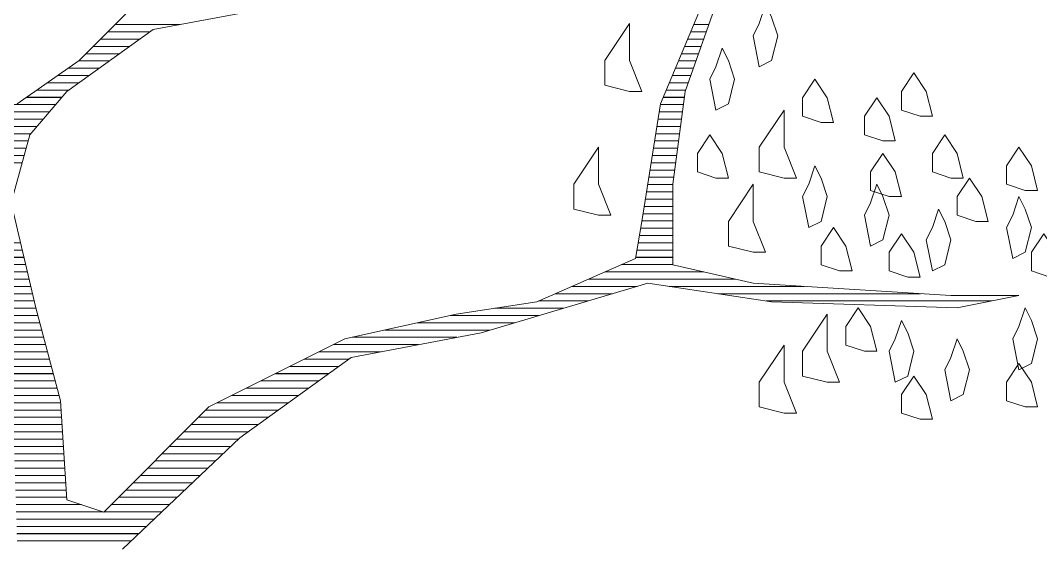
# Model space of a CAD drawing. Header units: centimetres. Extents: x 867 to 19881, y 2761 to 6151.
# Drawn here: x 2443.27 to 2470.37, y 4825 to 4838.92 of the extents above; entities that cross this region are included whole.
import ezdxf

# ---------------------------------------------------------------- set-up
doc = ezdxf.new("R2010")
doc.units = ezdxf.units.CM
doc.layers.add('PLAN TEFRİŞLER', color=7, linetype='Continuous', lineweight=0)

# ---------------------------------------------------------------- blocks, each defined once
blk = doc.blocks.new('*X64-flat-121')
at = {"color": 0}
for p, q in [((2900.23, 2812.6), (2909.71, 2812.6)), ((2901.85, 2814.23), (2916.43, 2814.23)), ((3030.62, 2812.6), (3034.08, 2812.6)), ((3031.31, 2814.23), (3034.66, 2814.23)), ((2898.6, 2810.97), (2907.43, 2810.97)), ((3029.94, 2810.97), (3033.51, 2810.97)), ((2895.35, 2807.72), (2902.88, 2807.72)), ((2896.97, 2809.35), (2905.16, 2809.35)), ((3028.57, 2807.72), (3032.36, 2807.72)), ((3029.25, 2809.35), (3032.94, 2809.35)), ((2893.68, 2806.09), (2900.6, 2806.09)), ((3027.88, 2806.09), (3031.79, 2806.09)), ((2891.36, 2804.47), (2898.32, 2804.47)), ((3027.2, 2804.47), (3031.21, 2804.47)), ((2886.71, 2801.21), (2893.77, 2801.21)), ((2889.03, 2802.84), (2896.05, 2802.84)), ((3025.83, 2801.21), (3030.06, 2801.21)), ((3026.51, 2802.84), (3030.64, 2802.84)), ((2884.39, 2799.59), (2891.49, 2799.59)), ((3025.14, 2799.59), (3029.49, 2799.59)), ((2862.04, 2796.33), (2888.53, 2796.33)), ((2882.06, 2797.96), (2889.92, 2797.96)), ((3023.82, 2796.33), (3028.99, 2796.33)), ((3024.46, 2797.96), (3029.2, 2797.96)), ((2862.52, 2794.71), (2887.13, 2794.71)), ((3023.56, 2794.71), (3028.77, 2794.71)), ((2862.99, 2793.08), (2885.74, 2793.08)), ((3023.3, 2793.08), (3028.55, 2793.08)), ((2863.47, 2791.45), (2884.35, 2791.45)), ((2863.94, 2789.83), (2882.95, 2789.83)), ((3022.79, 2789.83), (3028.12, 2789.83)), ((3023.05, 2791.45), (3028.34, 2791.45)), ((2864.42, 2788.2), (2882.36, 2788.2)), ((3022.53, 2788.2), (3027.9, 2788.2)), ((2864.9, 2786.57), (2881.92, 2786.57)), ((2865.37, 2784.95), (2881.48, 2784.95)), ((3022.02, 2784.95), (3027.47, 2784.95)), ((3022.28, 2786.57), (3027.68, 2786.57)), ((2865.85, 2783.32), (2881.03, 2783.32)), ((3021.76, 2783.32), (3027.25, 2783.32)), ((3021.51, 2781.69), (3027.03, 2781.69)), ((3020.99, 2778.44), (3026.61, 2778.44)), ((3021.25, 2780.07), (3026.82, 2780.07)), ((3020.74, 2776.81), (3026.61, 2776.81)), ((3020.22, 2773.56), (3026.61, 2773.56)), ((3020.48, 2775.19), (3026.61, 2775.19)), ((3019.96, 2771.93), (3026.61, 2771.93)), ((3019.71, 2770.31), (3026.61, 2770.31)), ((3019.17, 2767.05), (3026.61, 2767.05)), ((3019.44, 2768.68), (3026.61, 2768.68)), ((2871.09, 2765.43), (2880.69, 2765.43)), ((3018.9, 2765.43), (3026.61, 2765.43)), ((2871.56, 2763.8), (2881.08, 2763.8)), ((2872.04, 2762.17), (2881.46, 2762.17)), ((3018.35, 2762.17), (3026.61, 2762.17)), ((3018.62, 2763.8), (3026.61, 2763.8)), ((2872.51, 2760.55), (2881.84, 2760.55)), ((3015.18, 2760.55), (3026.61, 2760.55)), ((2872.99, 2758.92), (2882.23, 2758.92)), ((3011.46, 2758.92), (3033.59, 2758.92)), ((2873.47, 2757.29), (2882.61, 2757.29)), ((2873.94, 2755.67), (2882.99, 2755.67)), ((3004.03, 2755.67), (3018.66, 2755.67)), ((3007.75, 2757.29), (3040.64, 2757.29)), ((3025.84, 2755.67), (3056.03, 2755.67)), ((2874.42, 2754.04), (2883.37, 2754.04)), ((3000.31, 2754.04), (3013.17, 2754.04)), ((3036.69, 2754.04), (3082.06, 2754.04)), ((2874.89, 2752.41), (2883.76, 2752.41)), ((2875.37, 2750.79), (2884.14, 2750.79)), ((2986.79, 2750.79), (3002.19, 2750.79)), ((2996.59, 2752.41), (3007.68, 2752.41)), ((3047.53, 2752.41), (3098.07, 2752.41)), ((2875.85, 2749.16), (2884.57, 2749.16)), ((2976.82, 2749.16), (2996.7, 2749.16)), ((2876.32, 2747.53), (2885.01, 2747.53)), ((2876.8, 2745.91), (2885.44, 2745.91)), ((2962.18, 2745.91), (2985.72, 2745.91)), ((2969.5, 2747.53), (2991.21, 2747.53)), ((2877.27, 2744.28), (2885.88, 2744.28)), ((2954.86, 2744.28), (2978.29, 2744.28)), ((2877.75, 2742.65), (2886.31, 2742.65)), ((2950.74, 2742.65), (2969.75, 2742.65)), ((2878.23, 2741.03), (2886.74, 2741.03)), ((2878.6, 2739.4), (2887.18, 2739.4)), ((2944.23, 2739.4), (2954.15, 2739.4)), ((2947.48, 2741.03), (2961.21, 2741.03)), ((2878.66, 2737.77), (2887.61, 2737.77)), ((2940.98, 2737.77), (2951.9, 2737.77)), ((2878.71, 2736.15), (2888.05, 2736.15)), ((2878.77, 2734.52), (2888.48, 2734.52)), ((2934.47, 2734.52), (2947.39, 2734.52)), ((2937.72, 2736.15), (2949.64, 2736.15)), ((2878.82, 2732.89), (2888.91, 2732.89)), ((2931.22, 2732.89), (2945.14, 2732.89)), ((2878.88, 2731.27), (2889.35, 2731.27)), ((2927.96, 2731.27), (2942.89, 2731.27)), ((2878.93, 2729.64), (2889.69, 2729.64)), ((2878.98, 2728.01), (2889.79, 2728.01)), ((2922.16, 2728.01), (2938.38, 2728.01)), ((2924.71, 2729.64), (2940.63, 2729.64)), ((2879.04, 2726.39), (2889.89, 2726.39)), ((2920.53, 2726.39), (2936.13, 2726.39)), ((2879.09, 2724.76), (2889.99, 2724.76)), ((2879.15, 2723.13), (2890.09, 2723.13)), ((2917.28, 2723.13), (2931.62, 2723.13)), ((2918.9, 2724.76), (2933.88, 2724.76)), ((2879.2, 2721.5), (2890.2, 2721.5)), ((2915.65, 2721.5), (2929.47, 2721.5)), ((2879.25, 2719.88), (2890.3, 2719.88)), ((2914.02, 2719.88), (2927.75, 2719.88)), ((2879.31, 2718.25), (2890.4, 2718.25)), ((2879.36, 2716.62), (2890.5, 2716.62)), ((2910.77, 2716.62), (2924.32, 2716.62)), ((2912.4, 2718.25), (2926.03, 2718.25)), ((2879.42, 2715), (2890.6, 2715)), ((2909.14, 2715), (2922.6, 2715)), ((2879.47, 2713.37), (2890.7, 2713.37)), ((2879.53, 2711.74), (2890.81, 2711.74)), ((2905.89, 2711.74), (2919.17, 2711.74)), ((2907.52, 2713.37), (2920.88, 2713.37)), ((2879.58, 2710.12), (2890.91, 2710.12)), ((2904.26, 2710.12), (2917.45, 2710.12)), ((2879.63, 2708.49), (2891.01, 2708.49)), ((2902.64, 2708.49), (2915.73, 2708.49)), ((2879.69, 2706.86), (2894.34, 2706.86)), ((2879.74, 2705.24), (2899.22, 2705.24)), ((2899.38, 2705.24), (2912.3, 2705.24)), ((2901.01, 2706.86), (2914.01, 2706.86)), ((2879.8, 2703.61), (2910.58, 2703.61)), ((2879.85, 2701.98), (2908.86, 2701.98)), ((2879.91, 2700.36), (2907.15, 2700.36)), ((2879.96, 2698.73), (2905.43, 2698.73))]:
    blk.add_line(p, q, dxfattribs=at)
blk = doc.blocks.new('*X20')
at = {"color": 0}
for p, q in [((17.8287, 17.29), (17.887, 17.29)), ((17.8387, 17.3), (17.9283, 17.3)), ((18.6303, 17.29), (18.6515, 17.29)), ((18.6345, 17.3), (18.6551, 17.3)), ((17.8187, 17.28), (17.873, 17.28)), ((18.626, 17.28), (18.648, 17.28)), ((17.7987, 17.26), (17.845, 17.26)), ((17.8087, 17.27), (17.859, 17.27)), ((18.6176, 17.26), (18.6409, 17.26)), ((18.6218, 17.27), (18.6445, 17.27)), ((17.7884, 17.25), (17.831, 17.25)), ((18.6134, 17.25), (18.6374, 17.25)), ((17.7741, 17.24), (17.817, 17.24)), ((18.6092, 17.24), (18.6339, 17.24)), ((17.7456, 17.22), (17.789, 17.22)), ((17.7599, 17.23), (17.803, 17.23)), ((18.6008, 17.22), (18.6268, 17.22)), ((18.605, 17.23), (18.6303, 17.23)), ((17.7313, 17.21), (17.775, 17.21)), ((18.5966, 17.21), (18.6233, 17.21)), ((17.5939, 17.19), (17.7568, 17.19)), ((17.717, 17.2), (17.7653, 17.2)), ((18.5884, 17.19), (18.6202, 17.19)), ((18.5924, 17.2), (18.6215, 17.2)), ((17.5968, 17.18), (17.7482, 17.18)), ((18.5868, 17.18), (18.6189, 17.18)), ((17.5998, 17.17), (17.7396, 17.17)), ((18.5853, 17.17), (18.6175, 17.17)), ((17.6027, 17.16), (17.731, 17.16)), ((17.6056, 17.15), (17.7225, 17.15)), ((18.5821, 17.15), (18.6149, 17.15)), ((18.5837, 17.16), (18.6162, 17.16)), ((17.6085, 17.14), (17.7189, 17.14)), ((18.5805, 17.14), (18.6135, 17.14)), ((17.6115, 17.13), (17.7161, 17.13)), ((17.6144, 17.12), (17.7134, 17.12)), ((18.5774, 17.12), (18.6109, 17.12)), ((18.5789, 17.13), (18.6122, 17.13)), ((17.6173, 17.11), (17.7107, 17.11)), ((18.5758, 17.11), (18.6095, 17.11)), ((18.5742, 17.1), (18.6082, 17.1)), ((18.571, 17.08), (18.6056, 17.08)), ((18.5726, 17.09), (18.6069, 17.09)), ((18.5695, 17.07), (18.6056, 17.07)), ((18.5663, 17.05), (18.6056, 17.05)), ((18.5679, 17.06), (18.6056, 17.06)), ((18.5647, 17.04), (18.6056, 17.04)), ((18.5632, 17.03), (18.6056, 17.03)), ((18.5598, 17.01), (18.6056, 17.01)), ((18.5615, 17.02), (18.6056, 17.02)), ((17.6495, 17), (17.7086, 17)), ((18.5582, 17), (18.6056, 17)), ((17.6524, 16.99), (17.7109, 16.99)), ((17.6554, 16.98), (17.7133, 16.98)), ((18.5548, 16.98), (18.6056, 16.98)), ((18.5565, 16.99), (18.6056, 16.99)), ((17.6583, 16.97), (17.7156, 16.97)), ((18.5353, 16.97), (18.6056, 16.97)), ((17.6612, 16.96), (17.718, 16.96)), ((18.5125, 16.96), (18.6485, 16.96)), ((17.6642, 16.95), (17.7204, 16.95)), ((17.6671, 16.94), (17.7227, 16.94)), ((18.4668, 16.94), (18.5567, 16.94)), ((18.4896, 16.95), (18.6918, 16.95)), ((18.6009, 16.94), (18.7864, 16.94)), ((17.67, 16.93), (17.7251, 16.93)), ((18.4439, 16.93), (18.523, 16.93)), ((18.6675, 16.93), (18.9464, 16.93)), ((17.6729, 16.92), (17.7274, 16.92)), ((17.6759, 16.91), (17.7298, 16.91)), ((18.3608, 16.91), (18.4555, 16.91)), ((18.4211, 16.92), (18.4892, 16.92)), ((18.7342, 16.92), (19.0449, 16.92)), ((17.6788, 16.9), (17.7324, 16.9)), ((18.2995, 16.9), (18.4217, 16.9)), ((17.6817, 16.89), (17.7351, 16.89)), ((17.6846, 16.88), (17.7378, 16.88)), ((18.2095, 16.88), (18.3542, 16.88)), ((18.2545, 16.89), (18.388, 16.89)), ((17.6876, 16.87), (17.7404, 16.87)), ((18.1645, 16.87), (18.3086, 16.87)), ((17.6905, 16.86), (17.7431, 16.86)), ((18.1392, 16.86), (18.2561, 16.86)), ((17.6934, 16.85), (17.7458, 16.85)), ((17.6957, 16.84), (17.7484, 16.84)), ((18.0992, 16.84), (18.1601, 16.84)), ((18.1192, 16.85), (18.2036, 16.85)), ((17.6961, 16.83), (17.7511, 16.83)), ((18.0792, 16.83), (18.1463, 16.83)), ((17.6964, 16.82), (17.7538, 16.82)), ((17.6967, 16.81), (17.7564, 16.81)), ((18.0392, 16.81), (18.1186, 16.81)), ((18.0592, 16.82), (18.1324, 16.82)), ((17.6971, 16.8), (17.7591, 16.8)), ((18.0192, 16.8), (18.1047, 16.8)), ((17.6974, 16.79), (17.7618, 16.79)), ((17.9992, 16.79), (18.0909, 16.79)), ((17.6977, 16.78), (17.7639, 16.78)), ((17.6981, 16.77), (17.7645, 16.77)), ((17.9635, 16.77), (18.0632, 16.77)), ((17.9792, 16.78), (18.0771, 16.78)), ((17.6984, 16.76), (17.7651, 16.76)), ((17.9535, 16.76), (18.0494, 16.76)), ((17.6987, 16.75), (17.7657, 16.75)), ((17.6991, 16.74), (17.7664, 16.74)), ((17.9335, 16.74), (18.0217, 16.74)), ((17.9435, 16.75), (18.0355, 16.75)), ((17.6994, 16.73), (17.767, 16.73)), ((17.9235, 16.73), (18.0084, 16.73)), ((17.6997, 16.72), (17.7676, 16.72)), ((17.9135, 16.72), (17.9979, 16.72)), ((17.7001, 16.71), (17.7682, 16.71)), ((17.7004, 16.7), (17.7689, 16.7)), ((17.8935, 16.7), (17.9768, 16.7)), ((17.9035, 16.71), (17.9873, 16.71)), ((17.7007, 16.69), (17.7695, 16.69)), ((17.8835, 16.69), (17.9662, 16.69)), ((17.7011, 16.68), (17.7701, 16.68)), ((17.7014, 16.67), (17.7707, 16.67)), ((17.8635, 16.67), (17.9451, 16.67)), ((17.8735, 16.68), (17.9556, 16.68)), ((17.7017, 16.66), (17.7714, 16.66)), ((17.8535, 16.66), (17.9345, 16.66)), ((17.7021, 16.65), (17.772, 16.65)), ((17.8435, 16.65), (17.924, 16.65)), ((17.7024, 16.64), (17.7924, 16.64)), ((17.7027, 16.63), (17.8224, 16.63)), ((17.8235, 16.63), (17.9029, 16.63)), ((17.8335, 16.64), (17.9134, 16.64)), ((17.7031, 16.62), (17.8923, 16.62)), ((17.7034, 16.61), (17.8818, 16.61)), ((17.7037, 16.6), (17.8712, 16.6)), ((17.7041, 16.59), (17.8606, 16.59))]:
    blk.add_line(p, q, dxfattribs=at)

msp = doc.modelspace()

# ---------------------------------------------------------------- linework, layer by layer
at = {"layer": 'PLAN TEFRİŞLER', "color": 252, "lineweight": 0, "true_color": 0x939598}
for p, q in [((2461.581, 4839.819, -156.65), (2460.268, 4836.699, -156.65)), ((2461.581, 4839.819), (2460.268, 4836.699)), ((2460.924, 4837.028, -156.65), (2461.91, 4839.819, -156.65)), ((2460.924, 4837.028), (2461.91, 4839.819)), ((2446.146, 4839.162, -156.65), (2444.833, 4837.849, -156.65)), ((2446.146, 4839.162), (2444.833, 4837.849)), ((2446.803, 4838.67, -156.65), (2449.43, 4839.162, -156.65)), ((2446.803, 4838.67), (2449.43, 4839.162)), ((2444.504, 4837.028, -156.65), (2446.803, 4838.67, -156.65)), ((2444.504, 4837.028), (2446.803, 4838.67)), ((2444.833, 4837.849, -156.65), (2443.191, 4836.699, -156.65)), ((2444.833, 4837.849), (2443.191, 4836.699)), ((2443.519, 4835.878, -156.65), (2444.504, 4837.028, -156.65)), ((2443.519, 4835.878), (2444.504, 4837.028)), ((2460.596, 4834.565, -156.65), (2460.924, 4837.028, -156.65)), ((2460.596, 4834.565), (2460.924, 4837.028)), ((2460.268, 4836.699, -156.65), (2459.775, 4833.579, -156.65)), ((2460.268, 4836.699), (2459.775, 4833.579)), ((2443.027, 4834.072, -156.65), (2443.519, 4835.878, -156.65)), ((2443.027, 4834.072), (2443.519, 4835.878)), ((2460.596, 4832.43, -156.65), (2460.596, 4834.565, -156.65)), ((2460.596, 4832.43), (2460.596, 4834.565)), ((2443.683, 4831.281, -156.65), (2443.027, 4834.072, -156.65)), ((2443.683, 4831.281), (2443.027, 4834.072)), ((2459.775, 4833.579, -156.65), (2459.611, 4832.594, -156.65)), ((2459.775, 4833.579), (2459.611, 4832.594)), ((2459.611, 4832.594, -156.65), (2456.984, 4831.445, -156.65)), ((2459.611, 4832.594), (2456.984, 4831.445)), ((2462.731, 4831.937, -156.65), (2460.596, 4832.43, -156.65)), ((2462.731, 4831.937), (2460.596, 4832.43)), ((2455.506, 4830.624, -156.65), (2459.939, 4831.937, -156.65)), ((2455.506, 4830.624), (2459.939, 4831.937)), ((2459.939, 4831.937, -156.65), (2463.223, 4831.445, -156.65)), ((2459.939, 4831.937), (2463.223, 4831.445)), ((2467.985, 4831.609, -156.65), (2462.731, 4831.937, -156.65)), ((2467.985, 4831.609), (2462.731, 4831.937)), ((2469.791, 4831.609, -156.65), (2467.985, 4831.609, -156.65)), ((2469.791, 4831.609), (2467.985, 4831.609)), ((2468.149, 4831.281, -156.65), (2469.791, 4831.609, -156.65)), ((2468.149, 4831.281), (2469.791, 4831.609)), ((2444.34, 4828.818, -156.65), (2443.683, 4831.281, -156.65)), ((2444.34, 4828.818), (2443.683, 4831.281)), ((2456.984, 4831.445, -156.65), (2454.849, 4831.116, -156.65)), ((2456.984, 4831.445), (2454.849, 4831.116)), ((2463.223, 4831.445, -156.65), (2468.149, 4831.281, -156.65)), ((2463.223, 4831.445), (2468.149, 4831.281)), ((2454.849, 4831.116, -156.65), (2451.893, 4830.46, -156.65)), ((2454.849, 4831.116), (2451.893, 4830.46)), ((2451.893, 4830.46, -156.65), (2448.281, 4828.653, -156.65)), ((2451.893, 4830.46), (2448.281, 4828.653)), ((2452.058, 4829.967, -156.65), (2455.506, 4830.624, -156.65)), ((2452.058, 4829.967), (2455.506, 4830.624)), ((2449.102, 4827.832, -156.65), (2452.058, 4829.967, -156.65)), ((2449.102, 4827.832), (2452.058, 4829.967)), ((2444.504, 4826.19, -156.65), (2444.34, 4828.818, -156.65)), ((2444.504, 4826.19), (2444.34, 4828.818)), ((2448.281, 4828.653, -156.65), (2445.49, 4825.862, -156.65)), ((2448.281, 4828.653), (2445.49, 4825.862)), ((2445.982, 4824.877, -156.65), (2449.102, 4827.832, -156.65)), ((2445.982, 4824.877), (2449.102, 4827.832)), ((2445.49, 4825.862, -156.65), (2444.504, 4826.19, -156.65)), ((2445.49, 4825.862), (2444.504, 4826.19))]:
    msp.add_line(p, q, dxfattribs=at)
at = {"layer": 'PLAN TEFRİŞLER', "color": 252, "lineweight": 0, "true_color": 0x939598, "elevation": -156.65}
for points in [[(2462.895, 4838.834), (2462.731, 4838.506), (2462.895, 4837.685), (2463.223, 4837.849), (2463.387, 4838.506), (2463.223, 4838.998), (2463.059, 4839.327)], [(2459.447, 4837.028), (2458.79, 4837.192), (2458.79, 4837.849), (2459.447, 4838.834), (2459.447, 4837.849), (2459.775, 4837.028)], [(2461.745, 4837.685), (2461.581, 4837.356), (2461.745, 4836.535), (2462.074, 4836.699), (2462.238, 4837.356), (2462.074, 4837.849), (2461.91, 4838.177)], [(2467.164, 4836.371), (2466.671, 4836.535), (2466.671, 4837.028), (2467, 4837.52), (2467.328, 4837.028), (2467.492, 4836.371)], [(2464.537, 4836.207), (2464.044, 4836.371), (2464.044, 4836.864), (2464.373, 4837.356), (2464.701, 4836.864), (2464.865, 4836.207)], [(2466.179, 4835.714), (2465.686, 4835.878), (2465.686, 4836.371), (2466.015, 4836.864), (2466.343, 4836.371), (2466.507, 4835.714)], [(2463.552, 4834.729), (2462.895, 4834.893), (2462.895, 4835.55), (2463.552, 4836.535), (2463.552, 4835.55), (2463.88, 4834.729)], [(2461.745, 4834.729), (2461.253, 4834.893), (2461.253, 4835.386), (2461.581, 4835.878), (2461.91, 4835.386), (2462.074, 4834.729)], [(2467.985, 4834.729), (2467.492, 4834.893), (2467.492, 4835.386), (2467.821, 4835.878), (2468.149, 4835.386), (2468.313, 4834.729)], [(2458.626, 4833.744), (2457.969, 4833.908), (2457.969, 4834.565), (2458.626, 4835.55), (2458.626, 4834.565), (2458.954, 4833.744)], [(2466.343, 4834.236), (2465.85, 4834.4), (2465.85, 4834.893), (2466.179, 4835.386), (2466.507, 4834.893), (2466.671, 4834.236)], [(2469.955, 4834.4), (2469.463, 4834.565), (2469.463, 4835.057), (2469.791, 4835.55), (2470.12, 4835.057), (2470.284, 4834.4)], [(2464.208, 4834.565), (2464.044, 4834.236), (2464.208, 4833.415), (2464.537, 4833.579), (2464.701, 4834.236), (2464.537, 4834.729), (2464.373, 4835.057)], [(2462.731, 4832.758), (2462.074, 4832.923), (2462.074, 4833.579), (2462.731, 4834.565), (2462.731, 4833.579), (2463.059, 4832.758)], [(2465.85, 4834.072), (2465.686, 4833.744), (2465.85, 4832.923), (2466.179, 4833.087), (2466.343, 4833.744), (2466.179, 4834.236), (2466.015, 4834.565)], [(2468.642, 4833.579), (2468.149, 4833.744), (2468.149, 4834.236), (2468.478, 4834.729), (2468.806, 4834.236), (2468.97, 4833.579)], [(2469.627, 4833.744), (2469.463, 4833.415), (2469.627, 4832.594), (2469.955, 4832.758), (2470.12, 4833.415), (2469.955, 4833.908), (2469.791, 4834.236)], [(2467.492, 4833.415), (2467.328, 4833.087), (2467.492, 4832.266), (2467.821, 4832.43), (2467.985, 4833.087), (2467.821, 4833.579), (2467.657, 4833.908)], [(2465.029, 4832.266), (2464.537, 4832.43), (2464.537, 4832.923), (2464.865, 4833.415), (2465.194, 4832.923), (2465.358, 4832.266)], [(2466.836, 4832.102), (2466.343, 4832.266), (2466.343, 4832.758), (2466.671, 4833.251), (2467, 4832.758), (2467.164, 4832.102)], [(2470.612, 4832.102), (2470.12, 4832.266), (2470.12, 4832.758), (2470.448, 4833.251), (2470.776, 4832.758), (2470.941, 4832.102)], [(2465.686, 4830.131), (2465.194, 4830.295), (2465.194, 4830.788), (2465.522, 4831.281), (2465.85, 4830.788), (2466.015, 4830.131)], [(2469.791, 4830.788), (2469.627, 4830.46), (2469.791, 4829.639), (2470.12, 4829.803), (2470.284, 4830.46), (2470.12, 4830.952), (2469.955, 4831.281)], [(2464.701, 4829.31), (2464.044, 4829.474), (2464.044, 4830.131), (2464.701, 4831.116), (2464.701, 4830.131), (2465.029, 4829.31)], [(2466.507, 4830.46), (2466.343, 4830.131), (2466.507, 4829.31), (2466.836, 4829.474), (2467, 4830.131), (2466.836, 4830.624), (2466.671, 4830.952)], [(2467.985, 4829.967), (2467.821, 4829.639), (2467.985, 4828.818), (2468.313, 4828.982), (2468.478, 4829.639), (2468.313, 4830.131), (2468.149, 4830.46)], [(2463.552, 4828.489), (2462.895, 4828.653), (2462.895, 4829.31), (2463.552, 4830.295), (2463.552, 4829.31), (2463.88, 4828.489)], [(2469.955, 4828.653), (2469.463, 4828.818), (2469.463, 4829.31), (2469.791, 4829.803), (2470.12, 4829.31), (2470.284, 4828.653)], [(2467.164, 4828.325), (2466.671, 4828.489), (2466.671, 4828.982), (2467, 4829.474), (2467.328, 4828.982), (2467.492, 4828.325)]]:
    msp.add_lwpolyline(points, close=True, dxfattribs=at)
at = {"layer": 'PLAN TEFRİŞLER', "color": 252, "lineweight": 0, "true_color": 0x939598}
for points in [[(2462.895, 4838.834), (2462.731, 4838.506), (2462.895, 4837.685), (2463.223, 4837.849), (2463.387, 4838.506), (2463.223, 4838.998), (2463.059, 4839.327)], [(2459.447, 4837.028), (2458.79, 4837.192), (2458.79, 4837.849), (2459.447, 4838.834), (2459.447, 4837.849), (2459.775, 4837.028)], [(2461.745, 4837.685), (2461.581, 4837.356), (2461.745, 4836.535), (2462.074, 4836.699), (2462.238, 4837.356), (2462.074, 4837.849), (2461.91, 4838.177)], [(2467.164, 4836.371), (2466.671, 4836.535), (2466.671, 4837.028), (2467, 4837.52), (2467.328, 4837.028), (2467.492, 4836.371)], [(2464.537, 4836.207), (2464.044, 4836.371), (2464.044, 4836.864), (2464.373, 4837.356), (2464.701, 4836.864), (2464.865, 4836.207)], [(2466.179, 4835.714), (2465.686, 4835.878), (2465.686, 4836.371), (2466.015, 4836.864), (2466.343, 4836.371), (2466.507, 4835.714)], [(2463.552, 4834.729), (2462.895, 4834.893), (2462.895, 4835.55), (2463.552, 4836.535), (2463.552, 4835.55), (2463.88, 4834.729)], [(2461.745, 4834.729), (2461.253, 4834.893), (2461.253, 4835.386), (2461.581, 4835.878), (2461.91, 4835.386), (2462.074, 4834.729)], [(2467.985, 4834.729), (2467.492, 4834.893), (2467.492, 4835.386), (2467.821, 4835.878), (2468.149, 4835.386), (2468.313, 4834.729)], [(2458.626, 4833.744), (2457.969, 4833.908), (2457.969, 4834.565), (2458.626, 4835.55), (2458.626, 4834.565), (2458.954, 4833.744)], [(2466.343, 4834.236), (2465.85, 4834.4), (2465.85, 4834.893), (2466.179, 4835.386), (2466.507, 4834.893), (2466.671, 4834.236)], [(2469.955, 4834.4), (2469.463, 4834.565), (2469.463, 4835.057), (2469.791, 4835.55), (2470.12, 4835.057), (2470.284, 4834.4)], [(2464.208, 4834.565), (2464.044, 4834.236), (2464.208, 4833.415), (2464.537, 4833.579), (2464.701, 4834.236), (2464.537, 4834.729), (2464.373, 4835.057)], [(2462.731, 4832.758), (2462.074, 4832.923), (2462.074, 4833.579), (2462.731, 4834.565), (2462.731, 4833.579), (2463.059, 4832.758)], [(2465.85, 4834.072), (2465.686, 4833.744), (2465.85, 4832.923), (2466.179, 4833.087), (2466.343, 4833.744), (2466.179, 4834.236), (2466.015, 4834.565)], [(2468.642, 4833.579), (2468.149, 4833.744), (2468.149, 4834.236), (2468.478, 4834.729), (2468.806, 4834.236), (2468.97, 4833.579)], [(2469.627, 4833.744), (2469.463, 4833.415), (2469.627, 4832.594), (2469.955, 4832.758), (2470.12, 4833.415), (2469.955, 4833.908), (2469.791, 4834.236)], [(2467.492, 4833.415), (2467.328, 4833.087), (2467.492, 4832.266), (2467.821, 4832.43), (2467.985, 4833.087), (2467.821, 4833.579), (2467.657, 4833.908)], [(2465.029, 4832.266), (2464.537, 4832.43), (2464.537, 4832.923), (2464.865, 4833.415), (2465.194, 4832.923), (2465.358, 4832.266)], [(2466.836, 4832.102), (2466.343, 4832.266), (2466.343, 4832.758), (2466.671, 4833.251), (2467, 4832.758), (2467.164, 4832.102)], [(2470.612, 4832.102), (2470.12, 4832.266), (2470.12, 4832.758), (2470.448, 4833.251), (2470.776, 4832.758), (2470.941, 4832.102)], [(2465.686, 4830.131), (2465.194, 4830.295), (2465.194, 4830.788), (2465.522, 4831.281), (2465.85, 4830.788), (2466.015, 4830.131)], [(2469.791, 4830.788), (2469.627, 4830.46), (2469.791, 4829.639), (2470.12, 4829.803), (2470.284, 4830.46), (2470.12, 4830.952), (2469.955, 4831.281)], [(2464.701, 4829.31), (2464.044, 4829.474), (2464.044, 4830.131), (2464.701, 4831.116), (2464.701, 4830.131), (2465.029, 4829.31)], [(2466.507, 4830.46), (2466.343, 4830.131), (2466.507, 4829.31), (2466.836, 4829.474), (2467, 4830.131), (2466.836, 4830.624), (2466.671, 4830.952)], [(2467.985, 4829.967), (2467.821, 4829.639), (2467.985, 4828.818), (2468.313, 4828.982), (2468.478, 4829.639), (2468.313, 4830.131), (2468.149, 4830.46)], [(2463.552, 4828.489), (2462.895, 4828.653), (2462.895, 4829.31), (2463.552, 4830.295), (2463.552, 4829.31), (2463.88, 4828.489)], [(2469.955, 4828.653), (2469.463, 4828.818), (2469.463, 4829.31), (2469.791, 4829.803), (2470.12, 4829.31), (2470.284, 4828.653)], [(2467.164, 4828.325), (2466.671, 4828.489), (2466.671, 4828.982), (2467, 4829.474), (2467.328, 4828.982), (2467.492, 4828.325)]]:
    msp.add_lwpolyline(points, close=True, dxfattribs=at)

# ---------------------------------------------------------------- block references
for name, xscale, yscale, zscale in [('*X64-flat-121', 0.1186971696443158, 0.1186971696443158, 0.1186971696443158), ('*X20', 19.30872317630145, 19.30872317630145, 19.30872317630145)]:
    msp.add_blockref(name, (2101.346, 4504.763), dxfattribs=dict(at, xscale=xscale, yscale=yscale, zscale=zscale))

doc.saveas('drawing.dxf')
